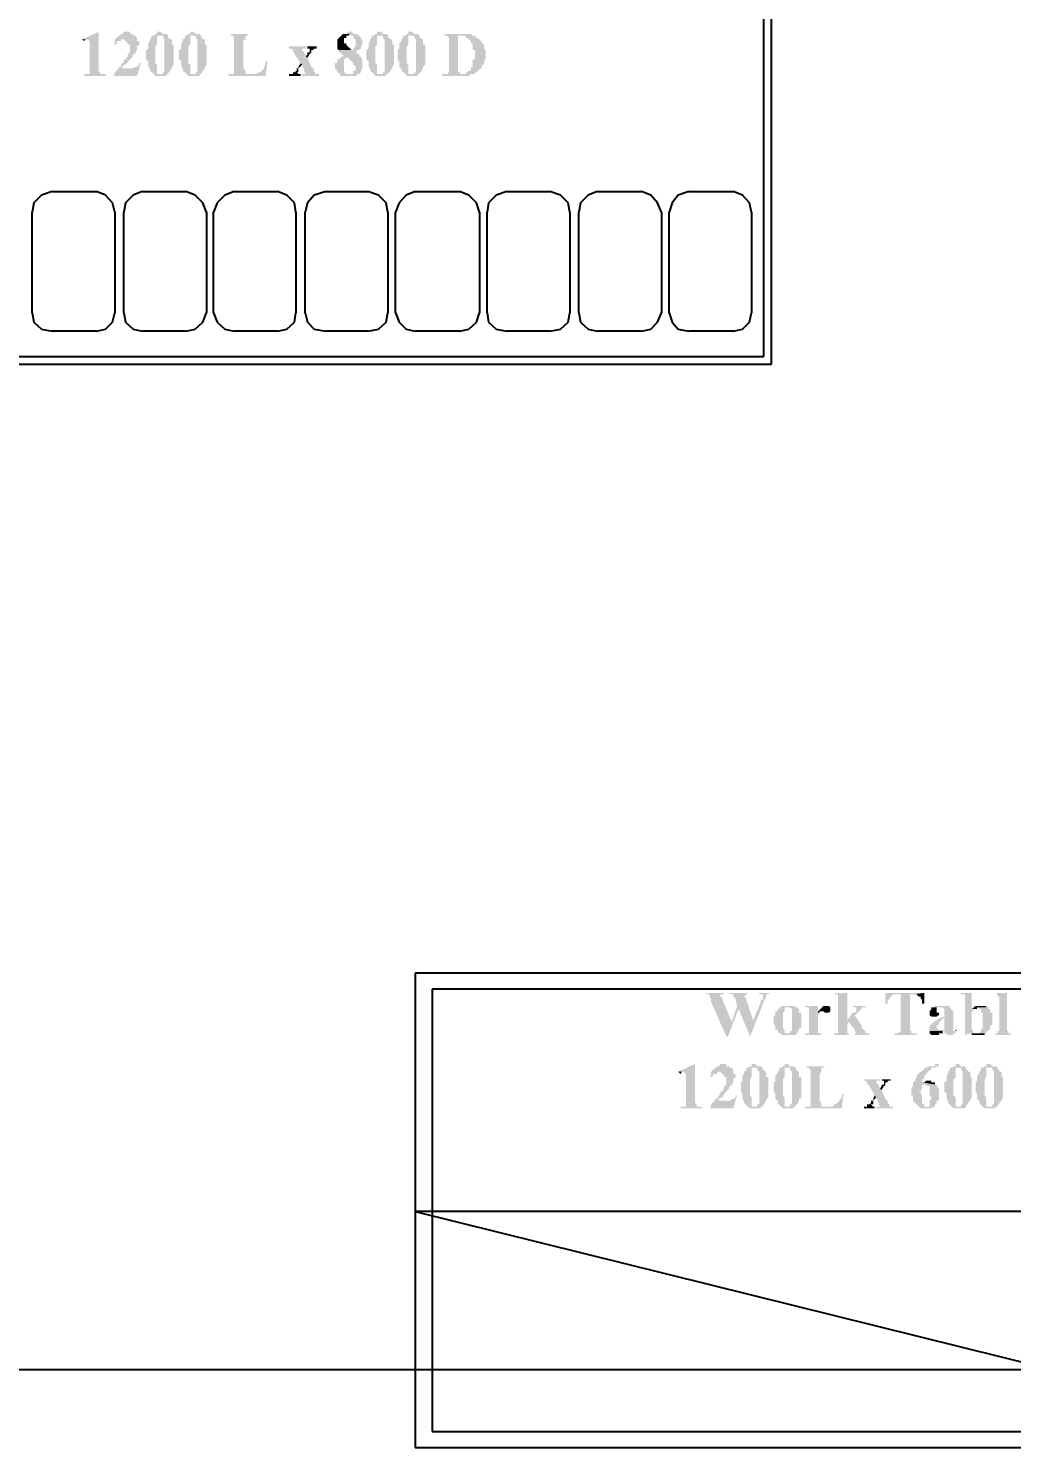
# Model space of a CAD drawing. Header units: millimetres. Extents: x 68727 to 319899, y -4876 to 265722.
# Drawn here: x 315072 to 316371, y 110929 to 112807 of the extents above; entities that cross this region are included whole.
import ezdxf

# ---------------------------------------------------------------- set-up
doc = ezdxf.new("R2010")
doc.units = ezdxf.units.MM
doc.layers.add('Dimensions', color=172, linetype='Continuous')
doc.layers.add('glass', color=151, linetype='Continuous')
doc.layers.add('wall', color=5, linetype='Continuous', lineweight=30)
doc.styles.get("Standard").update_dxf_attribs({"font": 'arial.ttf'})
doc.dimstyles.new('SC-25', dxfattribs={"dimtxt": 75, "dimasz": 0.4, "dimexe": 1, "dimexo": 100, "dimgap": 25, "dimtad": 1, "dimdec": 0, "dimzin": 0, "dimdsep": 46, "dimtxsty": 'Standard', "dimblk1": 'A1', "dimblk2": 'A1', "dimsah": 1, "dimcen": 0.09, "dimdle": 3, "dimclrd": 1, "dimclre": 1, "dimclrt": 1, "dimadec": 0, "dimazin": 0, "dimtfac": 1, "dimtdec": 0, "dimtofl": 0, "dimtmove": 0, "dimatfit": 2, "dimldrblk": 'A1', "dimfxl": 10, "dimfxlon": 1, "dimtolj": 1, "dimtzin": 0, "dimarcsym": 0})

# ---------------------------------------------------------------- blocks, each defined once
blk = doc.blocks.new('A1')
at = {"layer": 'wall', "color": 1}
for p, q in [((-138.1, 0), (-167.3, 40.5)), ((-167.3, -40.5), (-138.1, 0))]:
    blk.add_line(p, q, dxfattribs=at)
for centre, start, end in [((53.3, 586.5), 248, 264.8035), ((53.3, -586.5), 95.1965, 112)]:
    blk.add_arc(centre, 588.9, start, end, dxfattribs=at)
blk = doc.blocks.new('*D1021')
at = {"layer": 'Defpoints', "color": 0, "transparency": 16777216}
for p in [(316878.9, 111033.6), (308476.2, 110927.8), (316878.9, 110930.6)]:
    blk.add_point(p, dxfattribs=at)
at = {"layer": 'Dimensions', "color": 1, "lineweight": -2, "transparency": 16777216}
for p, q in [((308476.2, 111027.8), (308476.2, 111034.6)), ((308476.6, 111033.6), (316878.5, 111033.6)), ((316878.9, 111030.6), (316878.9, 111034.6))]:
    blk.add_line(p, q, dxfattribs=at)
at = {"layer": 'Dimensions', "color": 1, "lineweight": -2, "transparency": 16777216, "xscale": 0.4, "yscale": 0.4, "zscale": 0.4, "rotation": 180}
blk.add_blockref('A1', (308476.2, 111033.6), dxfattribs=at)
at = {"layer": 'Dimensions', "color": 1, "lineweight": -2, "transparency": 16777216, "xscale": 0.4, "yscale": 0.4, "zscale": 0.4}
blk.add_blockref('A1', (316878.9, 111033.6), dxfattribs=at)
at = {"layer": 'Dimensions', "color": 1, "transparency": 16777216, "insert": (312677.6, 111097), "char_height": 75, "attachment_point": 5}
blk.add_mtext('\\A1;8403', dxfattribs=at)
blk = doc.blocks.new('kitchen')
at = {"layer": 'glass', "linetype": 'Continuous', "lineweight": -3}
for points in [[(-37.288, 31.661), (-37.782, 31.661), (-37.782, 31.714), (-37.659, 31.714), (-37.659, 32.473), (-37.712, 32.508), (-37.835, 32.508), (-37.447, 32.685), (-37.447, 31.785), (-37.412, 31.75), (-37.412, 31.714), (-37.288, 31.714), (-37.288, 31.661)], [(-37.747, 32.508), (-37.782, 32.473), (-37.835, 32.508), (-37.747, 32.508)], [(-36.565, 32.508), (-36.936, 32.508), (-36.936, 32.473), (-37.024, 32.473), (-37.024, 32.42), (-37.077, 32.385), (-37.112, 32.385), (-37.077, 32.42), (-37.077, 32.508), (-36.936, 32.632), (-36.9, 32.632), (-36.865, 32.685), (-36.724, 32.685), (-36.724, 32.632), (-36.653, 32.632), (-36.653, 32.596), (-36.6, 32.596), (-36.565, 32.543), (-36.565, 32.508)], [(-36.512, 32.385), (-36.565, 32.349), (-36.565, 32.261), (-36.6, 32.208), (-36.6, 32.173), (-36.653, 32.173), (-36.653, 32.12), (-36.777, 31.997), (-36.777, 31.961), (-36.812, 31.961), (-36.812, 31.926), (-36.865, 31.926), (-36.9, 31.873), (-36.9, 31.838), (-36.988, 31.838), (-36.988, 31.873), (-36.936, 31.873), (-36.936, 31.926), (-36.865, 31.997), (-36.865, 32.05), (-36.812, 32.05), (-36.812, 32.085), (-36.777, 32.12), (-36.777, 32.173), (-36.724, 32.208), (-36.724, 32.385), (-36.777, 32.385), (-36.777, 32.42), (-36.865, 32.508), (-36.565, 32.508), (-36.565, 32.473), (-36.512, 32.473), (-36.512, 32.385)], [(-35.877, 32.632), (-36.018, 32.596), (-36.106, 32.596), (-36.106, 32.385), (-36.142, 32.349), (-36.142, 31.961), (-36.106, 31.926), (-36.106, 31.714), (-36.177, 31.714), (-36.265, 31.785), (-36.265, 31.838), (-36.301, 31.873), (-36.301, 31.997), (-36.353, 32.05), (-36.353, 32.261), (-36.301, 32.296), (-36.301, 32.42), (-36.265, 32.473), (-36.265, 32.508), (-36.23, 32.543), (-36.23, 32.596), (-36.177, 32.596), (-36.142, 32.632), (-36.106, 32.632), (-36.106, 32.685), (-36.018, 32.685), (-35.965, 32.632), (-35.877, 32.632)], [(-35.718, 31.926), (-35.754, 31.873), (-35.754, 31.838), (-35.807, 31.785), (-35.807, 31.75), (-35.842, 31.75), (-35.842, 31.714), (-35.877, 31.714), (-35.877, 31.661), (-36.142, 31.661), (-36.177, 31.714), (-35.965, 31.714), (-35.965, 31.75), (-35.93, 31.75), (-35.93, 32.508), (-35.965, 32.543), (-35.965, 32.596), (-36.018, 32.596), (-35.877, 32.632), (-35.842, 32.596), (-35.842, 32.543), (-35.807, 32.543), (-35.807, 32.508), (-35.754, 32.508), (-35.754, 32.385), (-35.718, 32.385), (-35.718, 31.926)], [(-35.119, 32.632), (-35.26, 32.596), (-35.33, 32.596), (-35.33, 32.385), (-35.383, 32.349), (-35.383, 31.961), (-35.33, 31.926), (-35.33, 31.714), (-35.419, 31.714), (-35.507, 31.785), (-35.507, 31.838), (-35.542, 31.873), (-35.542, 31.997), (-35.595, 32.05), (-35.595, 32.261), (-35.542, 32.296), (-35.542, 32.42), (-35.507, 32.473), (-35.507, 32.508), (-35.454, 32.543), (-35.454, 32.596), (-35.419, 32.596), (-35.383, 32.632), (-35.33, 32.632), (-35.33, 32.685), (-35.26, 32.685), (-35.207, 32.632), (-35.119, 32.632)], [(-34.96, 31.926), (-34.995, 31.873), (-34.995, 31.838), (-35.048, 31.785), (-35.048, 31.75), (-35.083, 31.75), (-35.083, 31.714), (-35.119, 31.714), (-35.119, 31.661), (-35.383, 31.661), (-35.419, 31.714), (-35.207, 31.714), (-35.207, 31.75), (-35.172, 31.75), (-35.172, 32.508), (-35.207, 32.543), (-35.207, 32.596), (-35.26, 32.596), (-35.119, 32.632), (-35.083, 32.596), (-35.083, 32.543), (-35.048, 32.543), (-35.048, 32.508), (-34.995, 32.508), (-34.995, 32.385), (-34.96, 32.385), (-34.96, 31.926)], [(-33.99, 32.632), (-34.025, 32.596), (-34.06, 32.596), (-34.06, 32.508), (-34.113, 32.473), (-34.113, 31.838), (-34.06, 31.785), (-34.06, 31.714), (-34.325, 31.714), (-34.325, 32.543), (-34.36, 32.596), (-34.396, 32.596), (-34.396, 32.632), (-33.99, 32.632)], [(-31.362, 32.385), (-31.397, 32.349), (-31.397, 32.296), (-31.432, 32.261), (-31.485, 32.261), (-31.52, 32.208), (-31.485, 32.208), (-31.485, 32.173), (-31.432, 32.173), (-31.432, 32.12), (-31.397, 32.12), (-31.732, 32.085), (-31.785, 32.05), (-31.785, 31.75), (-31.732, 31.714), (-31.644, 31.714), (-31.873, 31.661), (-31.873, 31.714), (-31.908, 31.714), (-31.908, 31.75), (-31.944, 31.75), (-31.944, 31.785), (-31.997, 31.838), (-31.997, 31.961), (-31.944, 31.961), (-31.944, 32.05), (-31.908, 32.05), (-31.82, 32.12), (-31.785, 32.12), (-31.873, 32.208), (-31.908, 32.208), (-31.908, 32.261), (-31.573, 32.261), (-31.573, 32.296), (-31.52, 32.349), (-31.52, 32.508), (-31.573, 32.543), (-31.573, 32.596), (-31.644, 32.596), (-31.644, 32.632), (-31.732, 32.632), (-31.697, 32.685), (-31.609, 32.685), (-31.573, 32.632), (-31.485, 32.632), (-31.397, 32.543), (-31.397, 32.508), (-31.362, 32.508), (-31.362, 32.385)], [(-31.609, 32.261), (-31.908, 32.261), (-31.944, 32.296), (-31.944, 32.508), (-31.82, 32.632), (-31.644, 32.632), (-31.697, 32.596), (-31.732, 32.596), (-31.732, 32.543), (-31.785, 32.543), (-31.785, 32.42), (-31.732, 32.42), (-31.732, 32.385), (-31.609, 32.261)], [(-30.815, 32.632), (-30.938, 32.596), (-31.026, 32.596), (-31.026, 32.385), (-31.062, 32.349), (-31.062, 31.961), (-31.026, 31.926), (-31.026, 31.714), (-31.097, 31.714), (-31.185, 31.785), (-31.185, 31.838), (-31.221, 31.873), (-31.221, 31.997), (-31.273, 32.05), (-31.273, 32.261), (-31.221, 32.296), (-31.221, 32.42), (-31.185, 32.473), (-31.185, 32.508), (-31.15, 32.543), (-31.15, 32.596), (-31.097, 32.596), (-31.062, 32.632), (-31.026, 32.632), (-31.026, 32.685), (-30.938, 32.685), (-30.885, 32.632), (-30.815, 32.632)], [(-30.638, 31.926), (-30.674, 31.873), (-30.674, 31.838), (-30.727, 31.785), (-30.727, 31.75), (-30.762, 31.75), (-30.762, 31.714), (-30.815, 31.714), (-30.815, 31.661), (-31.062, 31.661), (-31.097, 31.714), (-30.885, 31.714), (-30.885, 31.75), (-30.85, 31.75), (-30.85, 32.508), (-30.885, 32.543), (-30.885, 32.596), (-30.938, 32.596), (-30.815, 32.632), (-30.762, 32.596), (-30.762, 32.543), (-30.727, 32.543), (-30.727, 32.508), (-30.674, 32.508), (-30.674, 32.385), (-30.638, 32.385), (-30.638, 31.926)], [(-30.092, 32.632), (-30.215, 32.596), (-30.303, 32.596), (-30.303, 32.385), (-30.339, 32.349), (-30.339, 31.961), (-30.303, 31.926), (-30.303, 31.714), (-30.374, 31.714), (-30.462, 31.785), (-30.462, 31.838), (-30.515, 31.873), (-30.515, 31.997), (-30.55, 32.05), (-30.55, 32.261), (-30.515, 32.296), (-30.515, 32.42), (-30.462, 32.473), (-30.462, 32.508), (-30.427, 32.543), (-30.427, 32.596), (-30.374, 32.596), (-30.339, 32.632), (-30.303, 32.632), (-30.303, 32.685), (-30.215, 32.685), (-30.162, 32.632), (-30.092, 32.632)], [(-29.915, 31.926), (-29.968, 31.873), (-29.968, 31.838), (-30.003, 31.785), (-30.003, 31.75), (-30.039, 31.75), (-30.039, 31.714), (-30.092, 31.714), (-30.092, 31.661), (-30.339, 31.661), (-30.374, 31.714), (-30.162, 31.714), (-30.162, 31.75), (-30.127, 31.75), (-30.127, 32.508), (-30.162, 32.543), (-30.162, 32.596), (-30.215, 32.596), (-30.092, 32.632), (-30.039, 32.596), (-30.039, 32.543), (-30.003, 32.543), (-30.003, 32.508), (-29.968, 32.508), (-29.968, 32.385), (-29.915, 32.385), (-29.915, 31.926)], [(-28.857, 31.714), (-28.91, 31.661), (-29.527, 31.661), (-29.527, 31.714), (-29.404, 31.714), (-29.368, 31.75), (-29.368, 32.543), (-29.404, 32.596), (-29.157, 32.596), (-29.157, 31.75), (-29.104, 31.75), (-29.104, 31.714), (-28.857, 31.714)], [(-28.522, 32.05), (-28.557, 31.997), (-28.557, 31.926), (-28.61, 31.926), (-28.61, 31.838), (-28.645, 31.838), (-28.733, 31.75), (-28.769, 31.75), (-28.769, 31.714), (-28.98, 31.714), (-28.98, 31.75), (-28.945, 31.75), (-28.91, 31.785), (-28.857, 31.785), (-28.857, 31.873), (-28.822, 31.873), (-28.822, 32.05), (-28.769, 32.05), (-28.769, 32.261), (-28.822, 32.261), (-28.822, 32.42), (-28.857, 32.42), (-28.857, 32.473), (-28.945, 32.543), (-28.98, 32.543), (-28.98, 32.596), (-29.457, 32.596), (-29.492, 32.632), (-28.857, 32.632), (-28.822, 32.596), (-28.769, 32.596), (-28.733, 32.543), (-28.698, 32.543), (-28.698, 32.508), (-28.645, 32.508), (-28.645, 32.473), (-28.61, 32.473), (-28.61, 32.42), (-28.557, 32.385), (-28.557, 32.296), (-28.522, 32.261), (-28.522, 32.05)], [(-32.367, 31.661), (-32.755, 31.661), (-32.755, 31.714), (-32.667, 31.714), (-32.702, 31.75), (-32.702, 31.785), (-32.755, 31.926), (-32.79, 31.961), (-32.931, 32.173), (-32.931, 32.208), (-32.967, 32.208), (-32.967, 32.261), (-33.002, 32.296), (-33.055, 32.296), (-33.055, 32.349), (-32.667, 32.349), (-32.667, 32.296), (-32.755, 32.296), (-32.755, 32.261), (-32.702, 32.208), (-32.667, 32.12), (-32.632, 32.085), (-32.543, 31.873), (-32.491, 31.838), (-32.491, 31.785), (-32.455, 31.75), (-32.455, 31.714), (-32.367, 31.714), (-32.367, 31.661)], [(-32.42, 32.296), (-32.491, 32.296), (-32.491, 32.261), (-32.543, 32.261), (-32.543, 32.208), (-32.579, 32.173), (-32.632, 32.085), (-32.667, 32.12), (-32.632, 32.173), (-32.632, 32.208), (-32.579, 32.208), (-32.579, 32.296), (-32.632, 32.296), (-32.632, 32.349), (-32.42, 32.349), (-32.42, 32.296)], [(-36.477, 31.961), (-36.565, 31.661), (-37.112, 31.661), (-37.077, 31.714), (-37.077, 31.75), (-36.988, 31.838), (-36.653, 31.838), (-36.6, 31.873), (-36.565, 31.873), (-36.512, 31.926), (-36.512, 31.961), (-36.477, 31.961)], [(-33.549, 31.997), (-33.602, 31.661), (-34.448, 31.661), (-34.448, 31.714), (-33.813, 31.714), (-33.761, 31.75), (-33.725, 31.75), (-33.637, 31.838), (-33.637, 31.873), (-33.602, 31.926), (-33.602, 31.997), (-33.549, 31.997)], [(-32.755, 31.926), (-32.843, 31.838), (-32.843, 31.75), (-32.879, 31.75), (-32.843, 31.714), (-32.79, 31.714), (-32.79, 31.661), (-33.055, 31.661), (-33.055, 31.714), (-32.967, 31.714), (-32.967, 31.75), (-32.931, 31.75), (-32.879, 31.785), (-32.879, 31.838), (-32.843, 31.838), (-32.843, 31.873), (-32.79, 31.961), (-32.755, 31.926)], [(-31.362, 31.838), (-31.397, 31.785), (-31.397, 31.75), (-31.432, 31.714), (-31.485, 31.714), (-31.485, 31.661), (-31.873, 31.661), (-31.644, 31.714), (-31.573, 31.714), (-31.573, 31.785), (-31.52, 31.785), (-31.52, 31.873), (-31.573, 31.926), (-31.573, 31.961), (-31.697, 32.085), (-31.732, 32.085), (-31.397, 32.12), (-31.397, 32.085), (-31.362, 32.05), (-31.362, 31.838)], [(-22.842, 9.825), (-22.966, 9.489), (-23.318, 10.283), (-23.318, 10.371), (-23.354, 10.407), (-23.354, 10.46), (-23.406, 10.46), (-23.442, 10.495), (-23.018, 10.495), (-23.054, 10.46), (-23.107, 10.46), (-23.107, 10.407), (-23.054, 10.371), (-23.054, 10.336), (-22.842, 9.825)], [(-22.348, 9.86), (-22.419, 9.489), (-22.683, 10.124), (-22.719, 10.195), (-22.754, 10.336), (-22.754, 10.371), (-22.807, 10.407), (-22.807, 10.46), (-22.842, 10.46), (-22.895, 10.495), (-22.472, 10.495), (-22.56, 10.407), (-22.507, 10.371), (-22.507, 10.336), (-22.348, 9.86)], [(-21.96, 10.495), (-21.995, 10.46), (-22.048, 10.46), (-22.048, 10.371), (-22.084, 10.371), (-22.084, 10.336), (-22.419, 9.489), (-22.348, 9.86), (-22.172, 10.283), (-22.172, 10.336), (-22.119, 10.336), (-22.119, 10.46), (-22.207, 10.46), (-22.207, 10.495), (-21.96, 10.495)], [(-20.143, 9.525), (-20.478, 9.525), (-20.478, 9.56), (-20.39, 9.56), (-20.39, 10.46), (-20.443, 10.46), (-20.478, 10.495), (-20.179, 10.495), (-20.179, 9.86), (-20.143, 9.825), (-20.179, 9.772), (-20.179, 9.56), (-20.143, 9.56), (-20.143, 9.525)], [(-18.397, 10.495), (-18.662, 10.46), (-19.12, 10.46), (-19.208, 10.371), (-19.208, 10.336), (-19.244, 10.336), (-19.244, 10.248), (-19.297, 10.248), (-19.297, 10.495), (-18.397, 10.495)], [(-18.397, 10.248), (-18.45, 10.248), (-18.45, 10.336), (-18.485, 10.371), (-18.485, 10.407), (-18.521, 10.407), (-18.573, 10.46), (-18.662, 10.46), (-18.397, 10.495), (-18.397, 10.248)], [(-17.268, 9.56), (-17.339, 9.56), (-17.462, 9.525), (-17.462, 10.46), (-17.55, 10.46), (-17.55, 10.495), (-17.303, 10.495), (-17.303, 10.124), (-17.268, 10.124), (-17.268, 10.071), (-17.303, 10.071), (-17.303, 9.648), (-17.268, 9.613), (-17.268, 9.56)], [(-16.404, 9.525), (-16.757, 9.525), (-16.757, 9.56), (-16.704, 9.56), (-16.704, 9.613), (-16.668, 9.613), (-16.668, 10.407), (-16.704, 10.407), (-16.704, 10.46), (-16.757, 10.495), (-16.492, 10.495), (-16.492, 9.613), (-16.457, 9.613), (-16.457, 9.56), (-16.404, 9.56), (-16.404, 9.525)], [(-22.683, 10.124), (-22.93, 9.489), (-22.966, 9.489), (-22.842, 9.825), (-22.719, 10.195), (-22.683, 10.124)], [(-21.237, 9.683), (-21.29, 9.683), (-21.29, 9.613), (-21.325, 9.613), (-21.325, 9.56), (-21.36, 9.56), (-21.36, 9.525), (-21.696, 9.525), (-21.696, 9.56), (-21.501, 9.56), (-21.501, 9.613), (-21.449, 9.613), (-21.449, 10.124), (-21.501, 10.16), (-21.696, 10.16), (-21.696, 10.195), (-21.413, 10.195), (-21.36, 10.16), (-21.325, 10.16), (-21.325, 10.124), (-21.29, 10.124), (-21.29, 10.036), (-21.237, 10.036), (-21.237, 9.683)], [(-20.778, 9.525), (-21.149, 9.525), (-21.149, 9.56), (-21.061, 9.56), (-21.061, 10.16), (-21.149, 10.16), (-21.149, 10.195), (-20.849, 10.195), (-20.849, 10.036), (-20.814, 10.036), (-20.849, 9.983), (-20.849, 9.56), (-20.778, 9.56), (-20.778, 9.525)], [(-20.567, 10.071), (-20.814, 10.071), (-20.814, 10.036), (-20.849, 10.036), (-20.849, 10.071), (-20.725, 10.195), (-20.602, 10.195), (-20.567, 10.16), (-20.567, 10.071)], [(-19.667, 9.525), (-20.002, 9.525), (-20.002, 9.56), (-19.967, 9.56), (-20.002, 9.613), (-20.002, 9.648), (-20.143, 9.825), (-20.179, 9.86), (-20.055, 10.036), (-20.002, 10.036), (-19.967, 10.071), (-19.967, 10.16), (-20.055, 10.16), (-20.055, 10.195), (-19.755, 10.195), (-19.755, 10.16), (-19.843, 10.16), (-19.843, 10.124), (-19.879, 10.124), (-19.879, 10.071), (-19.932, 10.071), (-19.932, 10.036), (-20.002, 9.983), (-19.843, 9.736), (-19.843, 9.683), (-19.755, 9.613), (-19.755, 9.56), (-19.667, 9.56), (-19.667, 9.525)], [(-18.573, 9.525), (-19.085, 9.525), (-19.085, 9.56), (-18.997, 9.56), (-18.944, 9.613), (-18.944, 10.46), (-18.732, 10.46), (-18.732, 9.648), (-18.697, 9.613), (-18.697, 9.56), (-18.573, 9.56), (-18.573, 9.525)], [(-17.727, 9.648), (-17.938, 9.648), (-17.938, 9.913), (-18.027, 9.913), (-17.974, 9.948), (-17.938, 9.948), (-17.938, 10.124), (-17.974, 10.16), (-18.185, 10.16), (-18.15, 10.195), (-17.815, 10.195), (-17.815, 10.16), (-17.727, 10.071), (-17.727, 9.648)], [(-16.968, 10.16), (-17.18, 10.16), (-17.18, 10.124), (-17.303, 10.124), (-17.215, 10.195), (-16.968, 10.195), (-16.968, 10.16)], [(-21.625, 9.56), (-21.748, 9.56), (-21.784, 9.613), (-21.784, 9.648), (-21.837, 9.648), (-21.837, 9.736), (-21.872, 9.772), (-21.872, 9.948), (-21.837, 9.983), (-21.837, 10.071), (-21.784, 10.071), (-21.784, 10.124), (-21.748, 10.124), (-21.748, 10.16), (-21.625, 10.16), (-21.625, 10.071), (-21.66, 10.036), (-21.66, 9.683), (-21.625, 9.648), (-21.625, 9.56)], [(-20.567, 10.071), (-20.602, 10.036), (-20.69, 10.036), (-20.725, 10.071), (-20.567, 10.071)], [(-18.062, 9.983), (-18.115, 9.948), (-18.238, 9.948), (-18.274, 9.983), (-18.274, 10.071), (-18.238, 10.124), (-18.238, 10.16), (-18.115, 10.16), (-18.115, 10.036), (-18.062, 10.036), (-18.062, 9.983)], [(-17.674, 9.56), (-17.727, 9.56), (-17.727, 9.525), (-17.886, 9.525), (-17.886, 9.56), (-17.938, 9.56), (-17.938, 9.613), (-18.274, 9.613), (-18.274, 9.736), (-18.185, 9.825), (-18.15, 9.825), (-18.15, 9.86), (-18.115, 9.86), (-18.062, 9.913), (-17.974, 9.913), (-17.974, 9.86), (-18.027, 9.86), (-18.027, 9.825), (-18.062, 9.825), (-18.062, 9.772), (-18.115, 9.736), (-18.115, 9.683), (-18.062, 9.648), (-17.727, 9.648), (-17.727, 9.613), (-17.674, 9.613), (-17.674, 9.56)], [(-16.827, 9.772), (-16.88, 9.736), (-16.88, 9.648), (-16.915, 9.648), (-16.915, 9.613), (-16.968, 9.613), (-16.968, 9.56), (-17.127, 9.56), (-17.092, 9.613), (-17.092, 9.648), (-17.056, 9.683), (-17.056, 10.036), (-17.092, 10.036), (-17.092, 10.124), (-17.127, 10.124), (-17.18, 10.16), (-16.915, 10.16), (-16.915, 10.124), (-16.88, 10.124), (-16.88, 10.036), (-16.827, 10.036), (-16.827, 9.772)], [(-17.974, 9.56), (-18.062, 9.56), (-18.062, 9.525), (-18.238, 9.525), (-18.274, 9.56), (-18.274, 9.613), (-17.974, 9.613), (-17.974, 9.56)], [(-17.639, 9.613), (-17.674, 9.613), (-17.674, 9.648), (-17.639, 9.613)], [(-17.004, 9.525), (-17.303, 9.525), (-17.303, 9.56), (-17.004, 9.56), (-17.004, 9.525)], [(-23.53, 7.831), (-24.024, 7.831), (-24.024, 7.867), (-23.9, 7.867), (-23.9, 8.625), (-23.953, 8.678), (-24.077, 8.678), (-23.689, 8.854), (-23.689, 7.955), (-23.653, 7.92), (-23.653, 7.867), (-23.53, 7.867), (-23.53, 7.831)], [(-22.807, 8.678), (-23.177, 8.678), (-23.177, 8.625), (-23.265, 8.625), (-23.265, 8.59), (-23.318, 8.555), (-23.354, 8.555), (-23.318, 8.59), (-23.318, 8.678), (-23.177, 8.801), (-23.142, 8.801), (-23.107, 8.854), (-22.966, 8.854), (-22.966, 8.801), (-22.895, 8.801), (-22.895, 8.766), (-22.842, 8.766), (-22.807, 8.713), (-22.807, 8.678)], [(-22.172, 8.801), (-22.295, 8.766), (-22.383, 8.766), (-22.383, 8.555), (-22.419, 8.502), (-22.419, 8.131), (-22.383, 8.078), (-22.383, 7.867), (-22.472, 7.867), (-22.56, 7.955), (-22.56, 8.008), (-22.595, 8.043), (-22.595, 8.166), (-22.63, 8.219), (-22.63, 8.431), (-22.595, 8.466), (-22.595, 8.59), (-22.56, 8.625), (-22.56, 8.678), (-22.507, 8.713), (-22.507, 8.766), (-22.472, 8.766), (-22.419, 8.801), (-22.383, 8.801), (-22.383, 8.854), (-22.295, 8.854), (-22.26, 8.801), (-22.172, 8.801)], [(-21.413, 8.801), (-21.537, 8.766), (-21.625, 8.766), (-21.625, 8.555), (-21.66, 8.502), (-21.66, 8.131), (-21.625, 8.078), (-21.625, 7.867), (-21.696, 7.867), (-21.784, 7.955), (-21.784, 8.008), (-21.837, 8.043), (-21.837, 8.166), (-21.872, 8.219), (-21.872, 8.431), (-21.837, 8.466), (-21.837, 8.59), (-21.784, 8.625), (-21.784, 8.678), (-21.748, 8.713), (-21.748, 8.766), (-21.696, 8.766), (-21.66, 8.801), (-21.625, 8.801), (-21.625, 8.854), (-21.537, 8.854), (-21.501, 8.801), (-21.413, 8.801)], [(-18.062, 8.801), (-18.115, 8.801), (-18.15, 8.766), (-18.238, 8.766), (-18.238, 8.713), (-18.274, 8.713), (-18.362, 8.625), (-18.362, 8.59), (-18.397, 8.59), (-18.397, 8.502), (-18.45, 8.502), (-18.45, 8.431), (-18.15, 8.378), (-18.45, 8.378), (-18.45, 8.29), (-18.485, 8.255), (-18.485, 8.166), (-18.45, 8.131), (-18.45, 7.955), (-18.397, 7.92), (-18.397, 7.867), (-18.185, 7.867), (-18.238, 7.831), (-18.485, 7.831), (-18.662, 8.008), (-18.662, 8.131), (-18.697, 8.131), (-18.697, 8.29), (-18.662, 8.343), (-18.662, 8.431), (-18.609, 8.466), (-18.609, 8.502), (-18.573, 8.555), (-18.573, 8.59), (-18.485, 8.678), (-18.45, 8.678), (-18.45, 8.713), (-18.397, 8.713), (-18.397, 8.766), (-18.326, 8.766), (-18.326, 8.801), (-18.15, 8.801), (-18.15, 8.854), (-18.062, 8.854), (-18.062, 8.801)], [(-17.462, 8.801), (-17.603, 8.766), (-17.674, 8.766), (-17.674, 8.555), (-17.727, 8.502), (-17.727, 8.131), (-17.674, 8.078), (-17.674, 7.867), (-17.762, 7.867), (-17.85, 7.955), (-17.85, 8.008), (-17.886, 8.043), (-17.886, 8.166), (-17.938, 8.219), (-17.938, 8.431), (-17.886, 8.466), (-17.886, 8.59), (-17.85, 8.625), (-17.85, 8.678), (-17.815, 8.713), (-17.815, 8.766), (-17.762, 8.766), (-17.727, 8.801), (-17.674, 8.801), (-17.674, 8.854), (-17.603, 8.854), (-17.55, 8.801), (-17.462, 8.801)], [(-16.757, 8.801), (-16.88, 8.766), (-16.968, 8.766), (-16.968, 8.555), (-17.004, 8.502), (-17.004, 8.131), (-16.968, 8.078), (-16.968, 7.867), (-17.056, 7.867), (-17.127, 7.955), (-17.127, 8.008), (-17.18, 8.043), (-17.18, 8.166), (-17.215, 8.219), (-17.215, 8.431), (-17.18, 8.466), (-17.18, 8.59), (-17.127, 8.625), (-17.127, 8.678), (-17.092, 8.713), (-17.092, 8.766), (-17.056, 8.766), (-17.004, 8.801), (-16.968, 8.801), (-16.968, 8.854), (-16.88, 8.854), (-16.827, 8.801), (-16.757, 8.801)], [(-23.989, 8.678), (-24.024, 8.625), (-24.077, 8.678), (-23.989, 8.678)], [(-22.754, 8.555), (-22.807, 8.502), (-22.807, 8.431), (-22.842, 8.378), (-22.842, 8.343), (-22.895, 8.343), (-22.895, 8.29), (-23.018, 8.166), (-23.018, 8.131), (-23.054, 8.131), (-23.054, 8.078), (-23.107, 8.078), (-23.142, 8.043), (-23.142, 8.008), (-23.23, 8.008), (-23.23, 8.043), (-23.177, 8.043), (-23.177, 8.078), (-23.107, 8.166), (-23.107, 8.219), (-23.054, 8.219), (-23.054, 8.255), (-23.018, 8.29), (-23.018, 8.343), (-22.966, 8.378), (-22.966, 8.555), (-23.018, 8.555), (-23.018, 8.59), (-23.107, 8.678), (-22.807, 8.678), (-22.807, 8.625), (-22.754, 8.625), (-22.754, 8.555)], [(-21.995, 8.078), (-22.048, 8.043), (-22.048, 8.008), (-22.084, 7.955), (-22.084, 7.92), (-22.119, 7.92), (-22.119, 7.867), (-22.172, 7.867), (-22.172, 7.831), (-22.419, 7.831), (-22.472, 7.867), (-22.26, 7.867), (-22.26, 7.92), (-22.207, 7.92), (-22.207, 8.678), (-22.26, 8.713), (-22.26, 8.766), (-22.295, 8.766), (-22.172, 8.801), (-22.119, 8.766), (-22.119, 8.713), (-22.084, 8.713), (-22.084, 8.678), (-22.048, 8.678), (-22.048, 8.555), (-21.995, 8.555), (-21.995, 8.078)], [(-21.237, 8.078), (-21.29, 8.043), (-21.29, 8.008), (-21.325, 7.955), (-21.325, 7.92), (-21.36, 7.92), (-21.36, 7.867), (-21.413, 7.867), (-21.413, 7.831), (-21.66, 7.831), (-21.696, 7.867), (-21.501, 7.867), (-21.501, 7.92), (-21.449, 7.92), (-21.449, 8.678), (-21.501, 8.713), (-21.501, 8.766), (-21.537, 8.766), (-21.413, 8.801), (-21.36, 8.766), (-21.36, 8.713), (-21.325, 8.713), (-21.325, 8.678), (-21.29, 8.678), (-21.29, 8.555), (-21.237, 8.555), (-21.237, 8.078)], [(-20.69, 8.801), (-20.725, 8.766), (-20.778, 8.766), (-20.778, 8.678), (-20.814, 8.625), (-20.814, 8.008), (-20.778, 7.955), (-20.778, 7.867), (-21.025, 7.867), (-21.025, 8.713), (-21.061, 8.766), (-21.113, 8.766), (-21.113, 8.801), (-20.69, 8.801)], [(-17.303, 8.078), (-17.339, 8.043), (-17.339, 8.008), (-17.392, 7.955), (-17.392, 7.92), (-17.427, 7.92), (-17.427, 7.867), (-17.462, 7.867), (-17.462, 7.831), (-17.727, 7.831), (-17.762, 7.867), (-17.55, 7.867), (-17.55, 7.92), (-17.515, 7.92), (-17.515, 8.678), (-17.55, 8.713), (-17.55, 8.766), (-17.603, 8.766), (-17.462, 8.801), (-17.427, 8.766), (-17.427, 8.713), (-17.392, 8.713), (-17.392, 8.678), (-17.339, 8.678), (-17.339, 8.555), (-17.303, 8.555), (-17.303, 8.078)], [(-16.58, 8.078), (-16.616, 8.043), (-16.616, 8.008), (-16.668, 7.955), (-16.668, 7.92), (-16.704, 7.92), (-16.704, 7.867), (-16.757, 7.867), (-16.757, 7.831), (-17.004, 7.831), (-17.056, 7.867), (-16.827, 7.867), (-16.827, 7.92), (-16.792, 7.92), (-16.792, 8.678), (-16.827, 8.713), (-16.827, 8.766), (-16.88, 8.766), (-16.757, 8.801), (-16.704, 8.766), (-16.704, 8.713), (-16.668, 8.713), (-16.668, 8.678), (-16.616, 8.678), (-16.616, 8.555), (-16.58, 8.555), (-16.58, 8.078)], [(-19.12, 7.831), (-19.508, 7.831), (-19.508, 7.867), (-19.42, 7.867), (-19.455, 7.92), (-19.455, 7.955), (-19.508, 8.078), (-19.544, 8.131), (-19.667, 8.343), (-19.667, 8.378), (-19.72, 8.378), (-19.72, 8.431), (-19.755, 8.466), (-19.791, 8.466), (-19.791, 8.502), (-19.42, 8.502), (-19.42, 8.466), (-19.508, 8.466), (-19.508, 8.431), (-19.455, 8.378), (-19.42, 8.29), (-19.385, 8.255), (-19.297, 8.043), (-19.244, 8.008), (-19.244, 7.955), (-19.208, 7.92), (-19.208, 7.867), (-19.12, 7.867), (-19.12, 7.831)], [(-19.173, 8.466), (-19.244, 8.466), (-19.244, 8.431), (-19.297, 8.431), (-19.297, 8.378), (-19.332, 8.343), (-19.385, 8.255), (-19.42, 8.29), (-19.385, 8.343), (-19.385, 8.378), (-19.332, 8.378), (-19.332, 8.466), (-19.385, 8.466), (-19.385, 8.502), (-19.173, 8.502), (-19.173, 8.466)], [(-18.15, 8.378), (-18.45, 8.431), (-18.397, 8.431), (-18.362, 8.466), (-18.238, 8.466), (-18.238, 8.431), (-18.15, 8.431), (-18.15, 8.378)], [(-18.062, 8.008), (-18.115, 8.008), (-18.115, 7.92), (-18.15, 7.92), (-18.15, 7.867), (-18.274, 7.867), (-18.274, 8.008), (-18.238, 8.043), (-18.238, 8.078), (-18.274, 8.131), (-18.274, 8.343), (-18.326, 8.343), (-18.362, 8.378), (-18.115, 8.378), (-18.115, 8.343), (-18.062, 8.29), (-18.062, 8.008)], [(-22.719, 8.131), (-22.807, 7.831), (-23.354, 7.831), (-23.318, 7.867), (-23.318, 7.92), (-23.23, 8.008), (-22.895, 8.008), (-22.842, 8.043), (-22.807, 8.043), (-22.754, 8.078), (-22.754, 8.131), (-22.719, 8.131)], [(-20.267, 8.166), (-20.302, 7.831), (-21.149, 7.831), (-21.149, 7.867), (-20.514, 7.867), (-20.478, 7.92), (-20.443, 7.92), (-20.355, 8.008), (-20.355, 8.043), (-20.302, 8.078), (-20.302, 8.166), (-20.267, 8.166)], [(-19.508, 8.078), (-19.579, 8.008), (-19.579, 7.92), (-19.632, 7.92), (-19.579, 7.867), (-19.544, 7.867), (-19.544, 7.831), (-19.791, 7.831), (-19.791, 7.867), (-19.72, 7.867), (-19.72, 7.92), (-19.667, 7.92), (-19.632, 7.955), (-19.632, 8.008), (-19.579, 8.008), (-19.579, 8.043), (-19.544, 8.131), (-19.508, 8.078)]]:
    blk.add_hatch(color=256, dxfattribs=at).paths.add_polyline_path(points)
at = {"layer": 'glass', "lineweight": -3}
for p, q in [((-22.101, 25.188), (-22.101, 39.405)), ((-21.925, 25.012), (-21.925, 39.581)), ((-38.77, 28.91), (-38.946, 28.733)), ((-38.523, 28.998), (-38.77, 28.91)), ((-38.523, 28.998), (-37.5, 28.998)), ((-37.288, 28.91), (-37.5, 28.998)), ((-37.13, 28.733), (-37.288, 28.91)), ((-36.653, 28.91), (-36.83, 28.733)), ((-36.442, 28.998), (-36.653, 28.91)), ((-36.442, 28.998), (-35.436, 28.998)), ((-35.225, 28.91), (-35.436, 28.998)), ((-35.048, 28.733), (-35.225, 28.91)), ((-34.537, 28.91), (-34.713, 28.733)), ((-34.325, 28.998), (-34.537, 28.91)), ((-34.325, 28.998), (-33.32, 28.998)), ((-33.108, 28.91), (-33.32, 28.998)), ((-32.931, 28.733), (-33.108, 28.91)), ((-32.473, 28.91), (-32.632, 28.733)), ((-32.208, 28.998), (-32.473, 28.91)), ((-32.208, 28.998), (-31.238, 28.998)), ((-30.991, 28.91), (-31.238, 28.998)), ((-30.815, 28.733), (-30.991, 28.91)), ((-30.356, 28.91), (-30.515, 28.733)), ((-30.145, 28.998), (-30.356, 28.91)), ((-30.145, 28.998), (-29.121, 28.998)), ((-28.91, 28.91), (-29.121, 28.998)), ((-28.733, 28.733), (-28.91, 28.91)), ((-28.275, 28.91), (-28.451, 28.733)), ((-28.028, 28.998), (-28.275, 28.91)), ((-28.028, 28.998), (-27.04, 28.998)), ((-26.793, 28.91), (-27.04, 28.998)), ((-26.617, 28.733), (-26.793, 28.91)), ((-26.158, 28.91), (-26.335, 28.733)), ((-25.946, 28.998), (-26.158, 28.91)), ((-25.946, 28.998), (-24.923, 28.998)), ((-24.712, 28.91), (-24.923, 28.998)), ((-24.553, 28.733), (-24.712, 28.91)), ((-24.077, 28.91), (-24.218, 28.733)), ((-23.83, 28.998), (-24.077, 28.91)), ((-23.83, 28.998), (-22.807, 28.998)), ((-22.595, 28.91), (-22.807, 28.998)), ((-22.436, 28.733), (-22.595, 28.91)), ((-38.946, 28.733), (-38.982, 28.522)), ((-37.077, 28.522), (-37.13, 28.733)), ((-36.83, 28.733), (-36.865, 28.522)), ((-34.96, 28.522), (-35.048, 28.733)), ((-34.713, 28.733), (-34.801, 28.522)), ((-32.896, 28.522), (-32.931, 28.733)), ((-32.632, 28.733), (-32.685, 28.522)), ((-30.78, 28.522), (-30.815, 28.733)), ((-30.515, 28.733), (-30.603, 28.522)), ((-28.663, 28.522), (-28.733, 28.733)), ((-28.451, 28.733), (-28.486, 28.522)), ((-26.581, 28.522), (-26.617, 28.733)), ((-26.335, 28.733), (-26.37, 28.522)), ((-24.465, 28.522), (-24.553, 28.733)), ((-24.218, 28.733), (-24.288, 28.522)), ((-22.383, 28.522), (-22.436, 28.733)), ((-38.982, 26.193), (-38.982, 28.522)), ((-37.077, 28.522), (-37.077, 26.193)), ((-36.865, 26.193), (-36.865, 28.522)), ((-34.96, 28.522), (-34.96, 26.193)), ((-34.801, 26.193), (-34.801, 28.522)), ((-32.896, 28.522), (-32.896, 26.193)), ((-32.685, 26.193), (-32.685, 28.522)), ((-30.78, 28.522), (-30.78, 26.193)), ((-30.603, 26.193), (-30.603, 28.522)), ((-28.663, 28.522), (-28.663, 26.193)), ((-28.486, 26.193), (-28.486, 28.522)), ((-26.581, 28.522), (-26.581, 26.193)), ((-26.37, 26.193), (-26.37, 28.522)), ((-24.465, 28.522), (-24.465, 26.193)), ((-24.288, 26.193), (-24.288, 28.522)), ((-22.383, 28.522), (-22.383, 26.193)), ((-38.982, 26.193), (-38.946, 25.982)), ((-38.946, 25.982), (-38.77, 25.823)), ((-37.288, 25.823), (-37.13, 25.982)), ((-37.13, 25.982), (-37.077, 26.193)), ((-36.865, 26.193), (-36.83, 25.982)), ((-36.83, 25.982), (-36.653, 25.823)), ((-35.225, 25.823), (-35.048, 25.982)), ((-35.048, 25.982), (-34.96, 26.193)), ((-34.801, 26.193), (-34.713, 25.982)), ((-34.713, 25.982), (-34.537, 25.823)), ((-33.108, 25.823), (-32.931, 25.982)), ((-32.931, 25.982), (-32.896, 26.193)), ((-32.685, 26.193), (-32.632, 25.982)), ((-32.632, 25.982), (-32.473, 25.823)), ((-30.991, 25.823), (-30.815, 25.982)), ((-30.815, 25.982), (-30.78, 26.193)), ((-30.603, 26.193), (-30.515, 25.982)), ((-30.515, 25.982), (-30.356, 25.823)), ((-28.91, 25.823), (-28.733, 25.982)), ((-28.733, 25.982), (-28.663, 26.193)), ((-28.486, 26.193), (-28.451, 25.982)), ((-28.451, 25.982), (-28.275, 25.823)), ((-26.793, 25.823), (-26.617, 25.982)), ((-26.617, 25.982), (-26.581, 26.193)), ((-26.37, 26.193), (-26.335, 25.982)), ((-26.335, 25.982), (-26.158, 25.823)), ((-24.712, 25.823), (-24.553, 25.982)), ((-24.553, 25.982), (-24.465, 26.193)), ((-24.288, 26.193), (-24.218, 25.982)), ((-24.218, 25.982), (-24.077, 25.823)), ((-22.595, 25.823), (-22.436, 25.982)), ((-22.436, 25.982), (-22.383, 26.193)), ((-38.77, 25.823), (-38.523, 25.77)), ((-37.5, 25.77), (-38.523, 25.77)), ((-37.5, 25.77), (-37.288, 25.823)), ((-36.653, 25.823), (-36.442, 25.77)), ((-35.436, 25.77), (-36.442, 25.77)), ((-35.436, 25.77), (-35.225, 25.823)), ((-34.537, 25.823), (-34.325, 25.77)), ((-33.32, 25.77), (-34.325, 25.77)), ((-33.32, 25.77), (-33.108, 25.823)), ((-32.473, 25.823), (-32.208, 25.77)), ((-31.238, 25.77), (-32.208, 25.77)), ((-31.238, 25.77), (-30.991, 25.823)), ((-30.356, 25.823), (-30.145, 25.77)), ((-29.121, 25.77), (-30.145, 25.77)), ((-29.121, 25.77), (-28.91, 25.823)), ((-28.275, 25.823), (-28.028, 25.77)), ((-27.04, 25.77), (-28.028, 25.77)), ((-27.04, 25.77), (-26.793, 25.823)), ((-26.158, 25.823), (-25.946, 25.77)), ((-24.923, 25.77), (-25.946, 25.77)), ((-24.923, 25.77), (-24.712, 25.823)), ((-24.077, 25.823), (-23.83, 25.77)), ((-22.807, 25.77), (-23.83, 25.77)), ((-22.807, 25.77), (-22.595, 25.823)), ((-43.815, 25.012), (-21.925, 25.012)), ((-43.638, 25.188), (-22.101, 25.188)), ((-8.202, 10.953), (-30.145, 10.953)), ((-30.145, 10.953), (-30.145, 0)), ((-8.59, 10.583), (-29.756, 10.583)), ((-29.756, 10.583), (-29.756, 0.37)), ((-8.202, 5.45), (-30.145, 5.45)), ((-30.145, 5.45), (-30.145, 0)), ((-8.202, 5.45), (-30.145, 5.45)), ((-30.145, 5.45), (-30.145, 0)), ((-30.145, 5.45), (-8.202, 0)), ((-29.756, 0.37), (-8.59, 0.37)), ((-30.145, 0), (-8.202, 0)), ((-30.145, 0), (-8.202, 0)), ((-30.145, 0), (-8.202, 0))]:
    blk.add_line(p, q, dxfattribs=at)

msp = doc.modelspace()

# ---------------------------------------------------------------- block references
at = {"xscale": 57.26691736061191, "yscale": 57.26691736061191, "zscale": 57.26691736061191}
msp.add_blockref('kitchen', (317308.9, 110930.6), dxfattribs=at)

# ---------------------------------------------------------------- dimensions: what is measured, and where the dimension line sits
at = {"layer": 'Dimensions'}
dim = msp.add_linear_dim(base=(316878.9, 111033.6), p1=(308476.2, 110927.8), p2=(316878.9, 110930.6), dimstyle='SC-25', override={"dimtmove": 1}, dxfattribs=at)
dim.commit()
dim.dimension.update_dxf_attribs({"geometry": '*D1021', "text_midpoint": (312677.6, 111097)})

doc.saveas('drawing.dxf')
